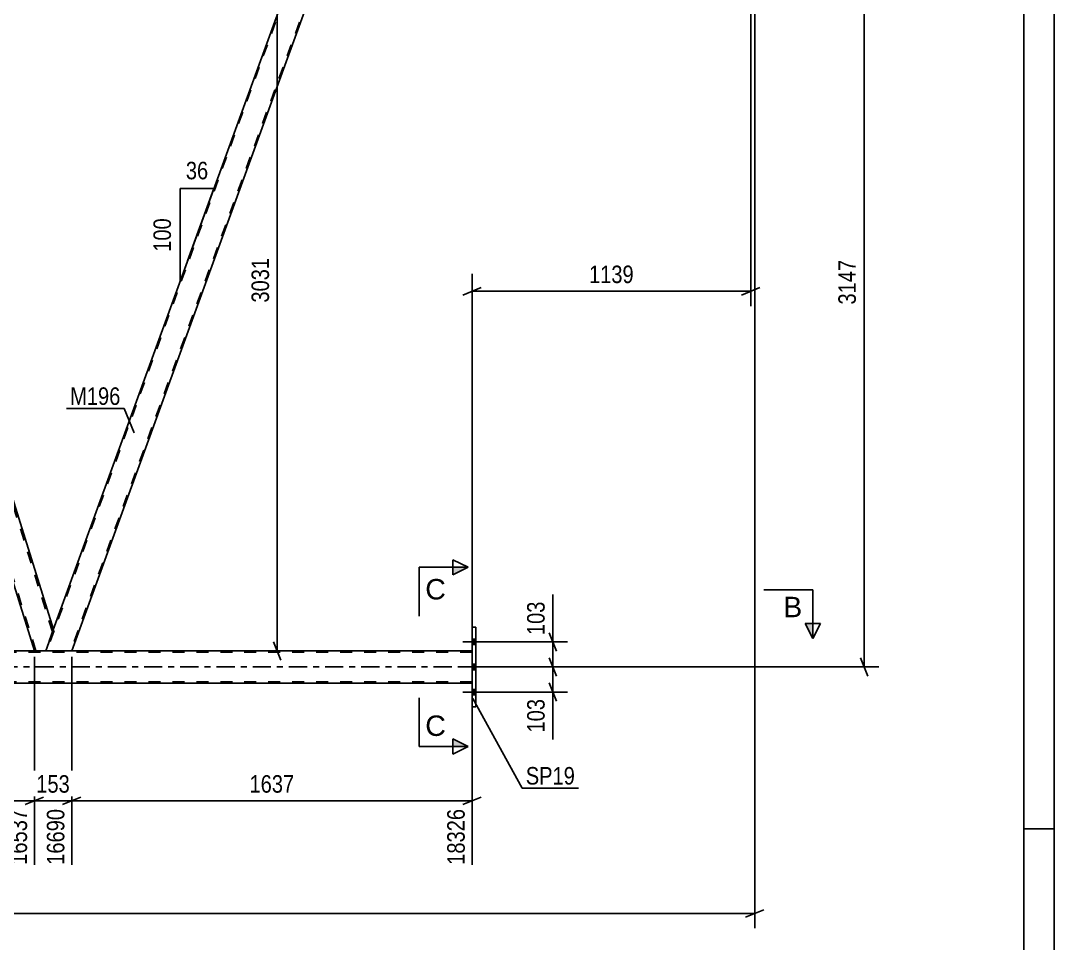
# Model space of a CAD drawing. Header units: millimetres. Extents: x 0 to 841, y 0 to 594.
# Drawn here: x 672 to 841, y 279.3 to 430.1 of the extents above; entities that cross this region are included whole.
import ezdxf

# ---------------------------------------------------------------- set-up
doc = ezdxf.new("R2010")
doc.units = ezdxf.units.MM
doc.linetypes.add('DXK_LINE_DOT2', pattern=[3.9198, 1.9599, -1.9599])
doc.linetypes.add('DXK_LINE_DOT3', pattern=[5.9187, 2.979, -0.9799, 0.9799, -0.9799])
doc.styles.add('Arial', font='ARIAL.TTF', dxfattribs={"height": 0.2})
doc.styles.add('Arial Narrow', font='ARIALN.TTF', dxfattribs={"height": 0.2})

# ---------------------------------------------------------------- blocks, each defined once
blk = doc.blocks.new('Unknown-814553314-1133')
at = {"color": 5, "linetype": 'Continuous'}
for p, q in [((841, 0), (841, 594)), ((836, 5), (836, 589)), ((841, 298), (836, 298))]:
    blk.add_line(p, q, dxfattribs=at)
blk = doc.blocks.new('Part-814553314-3922 - 3897')
at = {"color": 2, "linetype": 'Continuous'}
for p, q in [((745.78, 317.96), (745.78, 330.96)), ((745.78, 330.96), (746.42, 330.96)), ((746.42, 330.96), (746.42, 317.96)), ((746.42, 317.96), (745.78, 317.96))]:
    blk.add_line(p, q, dxfattribs=at)
blk = doc.blocks.new('Bolt-814553314-3962 - 3897')
at = {"linetype": 'Continuous'}
for points in [[(745.78, 329), (745.78, 328.12), (746.42, 328.12), (746.42, 329)], [(745.78, 329), (745.78, 328.12), (746.42, 328.12), (746.42, 329)], [(745.78, 329), (745.78, 328.12), (746.42, 328.12), (746.42, 329)], [(745.78, 324.9), (745.78, 324.02), (746.42, 324.02), (746.42, 324.9)], [(745.78, 324.9), (745.78, 324.02), (746.42, 324.02), (746.42, 324.9)], [(745.78, 320.8), (745.78, 319.92), (746.42, 319.92), (746.42, 320.8)], [(745.78, 320.8), (745.78, 319.92), (746.42, 319.92), (746.42, 320.8)], [(745.78, 320.8), (745.78, 319.92), (746.42, 319.92), (746.42, 320.8)]]:
    blk.add_hatch(color=1, dxfattribs=at).paths.add_polyline_path(points)
at = {"color": 1, "linetype": 'Continuous'}
for p, q in [((747.58, 328.56), (744.26, 328.56)), ((747.58, 328.56), (744.26, 328.56)), ((747.58, 328.56), (744.26, 328.56)), ((746.42, 329), (745.78, 329)), ((746.42, 329), (745.78, 329)), ((746.42, 329), (745.78, 329)), ((746.42, 328.12), (745.78, 328.12)), ((746.42, 328.12), (745.78, 328.12)), ((746.42, 328.12), (745.78, 328.12)), ((746.42, 324.9), (745.78, 324.9)), ((746.42, 324.9), (745.78, 324.9)), ((747.58, 324.46), (744.26, 324.46)), ((747.58, 324.46), (744.26, 324.46)), ((746.42, 324.02), (745.78, 324.02)), ((746.42, 324.02), (745.78, 324.02)), ((747.58, 320.36), (744.26, 320.36)), ((747.58, 320.36), (744.26, 320.36)), ((747.58, 320.36), (744.26, 320.36)), ((746.42, 320.8), (745.78, 320.8)), ((746.42, 320.8), (745.78, 320.8)), ((746.42, 320.8), (745.78, 320.8)), ((746.42, 319.92), (745.78, 319.92)), ((746.42, 319.92), (745.78, 319.92)), ((746.42, 319.92), (745.78, 319.92))]:
    blk.add_line(p, q, dxfattribs=at)
blk = doc.blocks.new('Part-814553314-4032 - 3897')
at = {"color": 7, "linetype": 'DXK_LINE_DOT2'}
for p, q in [((720.35, 448.32), (676.23, 327.1)), ((724.26, 448.32), (680.14, 327.1)), ((677.3, 330.52), (676.06, 327.1)), ((676.06, 327.1), (680.31, 327.1))]:
    blk.add_line(p, q, dxfattribs=at)
at = {"color": 2, "linetype": 'Continuous'}
for p, q in [((720.18, 448.32), (677.3, 330.52)), ((680.31, 327.1), (724.43, 448.32)), ((724.43, 448.32), (720.18, 448.32))]:
    blk.add_line(p, q, dxfattribs=at)
blk = doc.blocks.new('Part-814553314-4037 - 3897')
at = {"color": 2, "linetype": 'Continuous'}
for p, q in [((639.3, 448.32), (637.77, 444.13)), ((640.62, 448.32), (639.3, 448.32)), ((677.32, 330.57), (640.62, 448.32)), ((674.21, 327.1), (637.75, 444.07)), ((637.77, 444.13), (637.77, 444.12)), ((677.05, 329.83), (676.06, 327.1)), ((677.3, 330.51), (677.05, 329.83)), ((677.3, 330.52), (677.3, 330.51))]:
    blk.add_line(p, q, dxfattribs=at)
at = {"color": 7, "linetype": 'DXK_LINE_DOT2'}
for p, q in [((677.18, 330.2), (640.37, 448.32)), ((637.77, 444.13), (637.75, 444.07)), ((674.46, 327.1), (637.89, 444.44)), ((677.05, 329.83), (677.24, 330.35)), ((677.32, 330.57), (677.3, 330.52)), ((676.06, 327.1), (674.21, 327.1))]:
    blk.add_line(p, q, dxfattribs=at)
blk = doc.blocks.new('Part-814553314-4057 - 3897')
at = {"color": 7, "linetype": 'DXK_LINE_DOT2'}
for p, q in [((745.78, 326.86), (58.85, 326.86)), ((329.04, 327.1), (745.78, 327.1)), ((745.78, 327.1), (745.78, 321.82)), ((745.78, 322.06), (58.85, 322.06))]:
    blk.add_line(p, q, dxfattribs=at)
at = {"color": 2, "linetype": 'Continuous'}
for p, q in [((745.78, 327.1), (599.64, 327.1)), ((745.78, 321.82), (599.64, 321.82))]:
    blk.add_line(p, q, dxfattribs=at)
at = {"color": 7, "linetype": 'DXK_LINE_DOT3'}
blk.add_line((58.85, 324.46), (745.78, 324.46), dxfattribs=at)
blk = doc.blocks.new('StraightDimension-814553314-4887 - 3897')
at = {"color": 7, "linetype": 'Continuous'}
for p, q in [((714.53, 446.82), (713.33, 449.82)), ((731.79, 448.32), (711.08, 448.32)), ((713.93, 327.1), (713.93, 448.32)), ((713.33, 328.6), (714.53, 325.6)), ((705.54, 327.1), (716.33, 327.1))]:
    blk.add_line(p, q, dxfattribs=at)
at = {"color": 0}
blk.add_wipeout([(713.18, 391.97), (708.98, 391.97), (708.98, 383.45), (713.18, 383.45)], dxfattribs=at)
at = {"color": 3, "style": 'Arial Narrow'}
blk.add_text('3031', height=2.863, rotation=90.0002, dxfattribs=at).set_placement((712.58, 384.05))
blk = doc.blocks.new('StraightDimension-814553314-5188 - 3897')
at = {"color": 7, "linetype": 'Continuous'}
for p, q in [((680.31, 326.1), (680.31, 292.12)), ((745.78, 320.82), (745.78, 292.12)), ((681.81, 303.16), (678.81, 301.96)), ((744.28, 301.96), (747.28, 303.16)), ((680.31, 302.56), (745.78, 302.56))]:
    blk.add_line(p, q, dxfattribs=at)
at = {"color": 0}
blk.add_wipeout([(717.3, 303.31), (717.3, 307.51), (708.79, 307.51), (708.79, 303.31)], dxfattribs=at)
at = {"color": 0, "linetype": 'Continuous'}
blk.add_wipeout([(745.18, 301.86), (740.98, 301.86), (740.98, 291.52), (745.18, 291.52)], dxfattribs=at)
at = {"color": 3, "style": 'Arial Narrow'}
blk.add_text('1637', height=2.863, dxfattribs=at).set_placement((709.39, 303.91))
at = {"color": 3, "linetype": 'Continuous', "style": 'Arial Narrow'}
blk.add_text('18326', height=2.863, rotation=90.0002, dxfattribs=at).set_placement((744.58, 292.12))
blk = doc.blocks.new('AngleDimension-814553314-14216 - 3897')
at = {"color": 7, "linetype": 'Continuous'}
for p, q in [((698.04, 402.71), (703.58, 402.71)), ((698.04, 387.49), (703.58, 402.71)), ((698.04, 387.49), (698.04, 402.71)), ((699.27, 390.88), (703.58, 402.71))]:
    blk.add_line(p, q, dxfattribs=at)
at = {"color": 0}
for points in [[(703.24, 403.61), (703.24, 407.81), (698.38, 407.81), (698.38, 403.61)], [(697.14, 398.44), (692.94, 398.44), (692.94, 391.76), (697.14, 391.76)]]:
    blk.add_wipeout(points, dxfattribs=at)
at = {"color": 3, "style": 'Arial Narrow'}
blk.add_text('36', height=2.863, dxfattribs=at).set_placement((698.98, 404.21))
blk.add_text('100', height=2.863, rotation=90.0002, dxfattribs=at).set_placement((696.54, 392.36))
blk = doc.blocks.new('StraightDimension-814553314-4793 - 3897')
at = {"color": 7, "linetype": 'Continuous'}
for p, q in [((758.4, 325.96), (759.6, 322.96)), ((747.42, 324.46), (761.4, 324.46)), ((759, 320.36), (759, 324.46)), ((759.6, 318.86), (758.4, 321.86)), ((747.42, 320.36), (761.4, 320.36))]:
    blk.add_line(p, q, dxfattribs=at)
at = {"color": 0}
blk.add_wipeout([(758.25, 319.83), (754.05, 319.83), (754.05, 313.15), (758.25, 313.15)], dxfattribs=at)
at = {"color": 7, "linetype": 'Continuous'}
blk.add_line((759, 320.36), (759, 312.63), dxfattribs=at)
blk.add_line((759, 320.36), (759, 312.63), dxfattribs=at)
at = {"color": 3, "style": 'Arial Narrow'}
blk.add_text('103', height=2.863, rotation=90.0002, dxfattribs=at).set_placement((757.65, 313.75))
blk = doc.blocks.new('StraightDimension-814553314-4801 - 3897')
at = {"color": 7, "linetype": 'Continuous'}
for p, q in [((758.4, 330.06), (759.6, 327.06)), ((747.42, 328.56), (761.4, 328.56)), ((759, 324.46), (759, 328.56)), ((759.6, 322.96), (758.4, 325.96)), ((747.42, 324.46), (761.4, 324.46))]:
    blk.add_line(p, q, dxfattribs=at)
at = {"color": 0}
blk.add_wipeout([(758.25, 335.77), (754.05, 335.77), (754.05, 329.08), (758.25, 329.08)], dxfattribs=at)
at = {"color": 7, "linetype": 'Continuous'}
blk.add_line((759, 328.56), (759, 336.29), dxfattribs=at)
blk.add_line((759, 328.56), (759, 336.29), dxfattribs=at)
at = {"color": 3, "style": 'Arial Narrow'}
blk.add_text('103', height=2.863, rotation=90.0002, dxfattribs=at).set_placement((757.65, 329.68))
blk = doc.blocks.new('StraightDimension-814553314-4866 - 3897')
at = {"color": 7, "linetype": 'Continuous'}
for p, q in [((791.36, 447.32), (791.36, 383.49)), ((745.78, 328.1), (745.78, 388.74)), ((747.28, 386.49), (744.28, 385.29)), ((745.78, 385.89), (791.36, 385.89)), ((789.86, 385.29), (792.86, 386.49))]:
    blk.add_line(p, q, dxfattribs=at)
at = {"color": 0}
blk.add_wipeout([(772.83, 386.64), (772.83, 390.84), (764.31, 390.84), (764.31, 386.64)], dxfattribs=at)
at = {"color": 3, "style": 'Arial Narrow'}
blk.add_text('1139', height=2.863, dxfattribs=at).set_placement((764.91, 387.24))
blk = doc.blocks.new('StraightDimension-814553314-4877 - 3897')
at = {"color": 7, "linetype": 'Continuous'}
for p, q in [((810.49, 448.82), (809.29, 451.82)), ((793, 450.32), (812.29, 450.32)), ((809.89, 324.46), (809.89, 450.32)), ((809.29, 325.96), (810.49, 322.96)), ((747.42, 324.46), (812.29, 324.46))]:
    blk.add_line(p, q, dxfattribs=at)
at = {"color": 0}
blk.add_wipeout([(809.14, 391.65), (804.94, 391.65), (804.94, 383.13), (809.14, 383.13)], dxfattribs=at)
at = {"color": 3, "style": 'Arial Narrow'}
blk.add_text('3147', height=2.863, rotation=90.0002, dxfattribs=at).set_placement((808.54, 383.73))
blk = doc.blocks.new('StraightDimension-814553314-5150 - 3897')
at = {"color": 7, "linetype": 'Continuous'}
for p, q in [((595.18, 326.1), (595.18, 292.12)), ((674.21, 326.1), (674.21, 292.12)), ((596.68, 303.16), (593.68, 301.96)), ((672.71, 301.96), (675.71, 303.16)), ((595.18, 302.56), (674.21, 302.56))]:
    blk.add_line(p, q, dxfattribs=at)
at = {"color": 0}
blk.add_wipeout([(638.95, 303.31), (638.95, 307.51), (630.44, 307.51), (630.44, 303.31)], dxfattribs=at)
at = {"color": 0, "linetype": 'Continuous'}
blk.add_wipeout([(673.61, 301.86), (669.41, 301.86), (669.41, 291.52), (673.61, 291.52)], dxfattribs=at)
at = {"color": 3, "style": 'Arial Narrow'}
blk.add_text('1976', height=2.863, dxfattribs=at).set_placement((631.04, 303.91))
at = {"color": 3, "linetype": 'Continuous', "style": 'Arial Narrow'}
blk.add_text('16537', height=2.863, rotation=90.0002, dxfattribs=at).set_placement((673.01, 292.12))
blk = doc.blocks.new('StraightDimension-814553314-5169 - 3897')
at = {"color": 7, "linetype": 'Continuous'}
for p, q in [((674.21, 326.1), (674.21, 292.12)), ((680.31, 326.1), (680.31, 292.12)), ((672.71, 301.96), (675.71, 303.16)), ((681.81, 303.16), (678.81, 301.96)), ((674.21, 302.56), (680.31, 302.56))]:
    blk.add_line(p, q, dxfattribs=at)
at = {"color": 0}
blk.add_wipeout([(680.61, 303.31), (680.61, 307.51), (673.92, 307.51), (673.92, 303.31)], dxfattribs=at)
at = {"color": 0, "linetype": 'Continuous'}
blk.add_wipeout([(679.71, 301.86), (675.51, 301.86), (675.51, 291.52), (679.71, 291.52)], dxfattribs=at)
at = {"color": 3, "style": 'Arial Narrow'}
blk.add_text('153', height=2.863, dxfattribs=at).set_placement((674.52, 303.91))
at = {"color": 3, "linetype": 'Continuous', "style": 'Arial Narrow'}
blk.add_text('16690', height=2.863, rotation=90.0002, dxfattribs=at).set_placement((679.11, 292.12))
blk = doc.blocks.new('StraightDimension-814553314-5201 - 3897')
at = {"color": 7, "linetype": 'Continuous'}
for p, q in [((792, 442.82), (792, 281.76)), ((47.99, 284.16), (792, 284.16)), ((790.5, 283.56), (793.5, 284.76))]:
    blk.add_line(p, q, dxfattribs=at)
blk = doc.blocks.new('Mark-814553314-3918 - 3897')
at = {"color": 0}
blk.add_wipeout([(762.61, 305.24), (762.61, 308.24), (754.57, 308.24), (754.57, 305.24)], dxfattribs=at)
blk.add_wipeout([(762.61, 305.24), (762.61, 308.24), (754.57, 308.24), (754.57, 305.24)], dxfattribs=at)
at = {"color": 30, "linetype": 'Continuous'}
for p, q in [((745.91, 319.33), (753.97, 304.64)), ((753.97, 304.64), (763.21, 304.64))]:
    blk.add_line(p, q, dxfattribs=at)
at = {"color": 3, "style": 'Arial Narrow'}
blk.add_text('SP19', height=2.863, dxfattribs=at).set_placement((754.57, 305.24))
blk = doc.blocks.new('Mark-814553314-4028 - 3897')
at = {"color": 0}
blk.add_wipeout([(688.28, 367.32), (688.28, 370.32), (680.06, 370.32), (680.06, 367.32)], dxfattribs=at)
blk.add_wipeout([(688.28, 367.32), (688.28, 370.32), (680.06, 370.32), (680.06, 367.32)], dxfattribs=at)
at = {"color": 30, "linetype": 'Continuous'}
for p in [(679.46, 366.72), (690.5, 362.74)]:
    blk.add_line(p, (688.88, 366.72), dxfattribs=at)
at = {"color": 3, "style": 'Arial Narrow'}
blk.add_text('M196', height=2.863, dxfattribs=at).set_placement((680.06, 367.32))
blk = doc.blocks.new('SectionMark-814553314-5553 - 3897')
at = {"linetype": 'Continuous'}
blk.add_hatch(color=6, dxfattribs=at).paths.add_polyline_path([(800.27, 331.6), (801.52, 331.6), (801.52, 329.1)])
at = {"color": 6, "linetype": 'Continuous'}
for p, q in [((801.52, 337.1), (793.52, 337.1)), ((801.52, 337.1), (801.52, 329.1)), ((800.27, 331.6), (802.77, 331.6)), ((801.52, 329.1), (800.27, 331.6)), ((802.77, 331.6), (801.52, 329.1))]:
    blk.add_line(p, q, dxfattribs=at)
at = {"color": 0, "linetype": 'Continuous'}
blk.add_wipeout([(799.77, 332.6), (799.77, 336.1), (796.66, 336.1), (796.66, 332.6)], dxfattribs=at)
at = {"color": 3, "linetype": 'Continuous', "style": 'Arial'}
blk.add_text('B', height=3.34, dxfattribs=at).set_placement((796.66, 332.6))
blk = doc.blocks.new('SectionMark-814553314-5583 - 3897')
at = {"linetype": 'Continuous'}
for points in [[(742.63, 339.51), (742.63, 340.76), (745.13, 340.76)], [(742.63, 311.44), (742.63, 312.69), (745.13, 311.44)]]:
    blk.add_hatch(color=6, dxfattribs=at).paths.add_polyline_path(points)
at = {"color": 6, "linetype": 'Continuous'}
for p, q in [((742.63, 339.51), (742.63, 342.01)), ((742.63, 342.01), (745.13, 340.76)), ((737.13, 340.76), (737.13, 332.76)), ((737.13, 340.76), (745.13, 340.76)), ((745.13, 340.76), (742.63, 339.51)), ((737.13, 311.44), (737.13, 319.44)), ((737.13, 311.44), (745.13, 311.44)), ((745.13, 311.44), (742.63, 312.69)), ((742.63, 312.69), (742.63, 310.19)), ((745.13, 311.44), (742.63, 310.19))]:
    blk.add_line(p, q, dxfattribs=at)
at = {"color": 0, "linetype": 'Continuous'}
for points in [[(741.5, 335.51), (741.5, 339.01), (738.13, 339.01), (738.13, 335.51)], [(741.5, 313.19), (741.5, 316.69), (738.13, 316.69), (738.13, 313.19)]]:
    blk.add_wipeout(points, dxfattribs=at)
at = {"color": 3, "linetype": 'Continuous', "style": 'Arial'}
for p in [(738.13, 335.51), (738.13, 313.19)]:
    blk.add_text('C', height=3.34, dxfattribs=at).set_placement(p)

msp = doc.modelspace()

# ---------------------------------------------------------------- block references
for name in ['Unknown-814553314-1133', 'Part-814553314-4037 - 3897', 'Part-814553314-4032 - 3897', 'Part-814553314-3922 - 3897', 'Bolt-814553314-3962 - 3897', 'Part-814553314-4057 - 3897']:
    msp.add_blockref(name, (0, 0))

# ---------------------------------------------------------------- next in the draw order: block references
for name in ['StraightDimension-814553314-4887 - 3897', 'AngleDimension-814553314-14216 - 3897', 'StraightDimension-814553314-5150 - 3897']:
    msp.add_blockref(name, (0, 0))

# ---------------------------------------------------------------- next in the draw order: block references
msp.add_blockref('StraightDimension-814553314-5188 - 3897', (0, 0))

# ---------------------------------------------------------------- next in the draw order: block references
for name in ['StraightDimension-814553314-5169 - 3897', 'StraightDimension-814553314-4793 - 3897']:
    msp.add_blockref(name, (0, 0))

# ---------------------------------------------------------------- next in the draw order: block references
msp.add_blockref('StraightDimension-814553314-4801 - 3897', (0, 0))

# ---------------------------------------------------------------- next in the draw order: block references
msp.add_blockref('StraightDimension-814553314-4866 - 3897', (0, 0))

# ---------------------------------------------------------------- next in the draw order: block references
msp.add_blockref('StraightDimension-814553314-4877 - 3897', (0, 0))

# ---------------------------------------------------------------- next in the draw order: block references
msp.add_blockref('StraightDimension-814553314-5201 - 3897', (0, 0))

# ---------------------------------------------------------------- next in the draw order: block references
for name in ['Mark-814553314-4028 - 3897', 'SectionMark-814553314-5553 - 3897', 'Mark-814553314-3918 - 3897']:
    msp.add_blockref(name, (0, 0))

# ---------------------------------------------------------------- next in the draw order: block references
msp.add_blockref('SectionMark-814553314-5583 - 3897', (0, 0))

doc.saveas('drawing.dxf')
